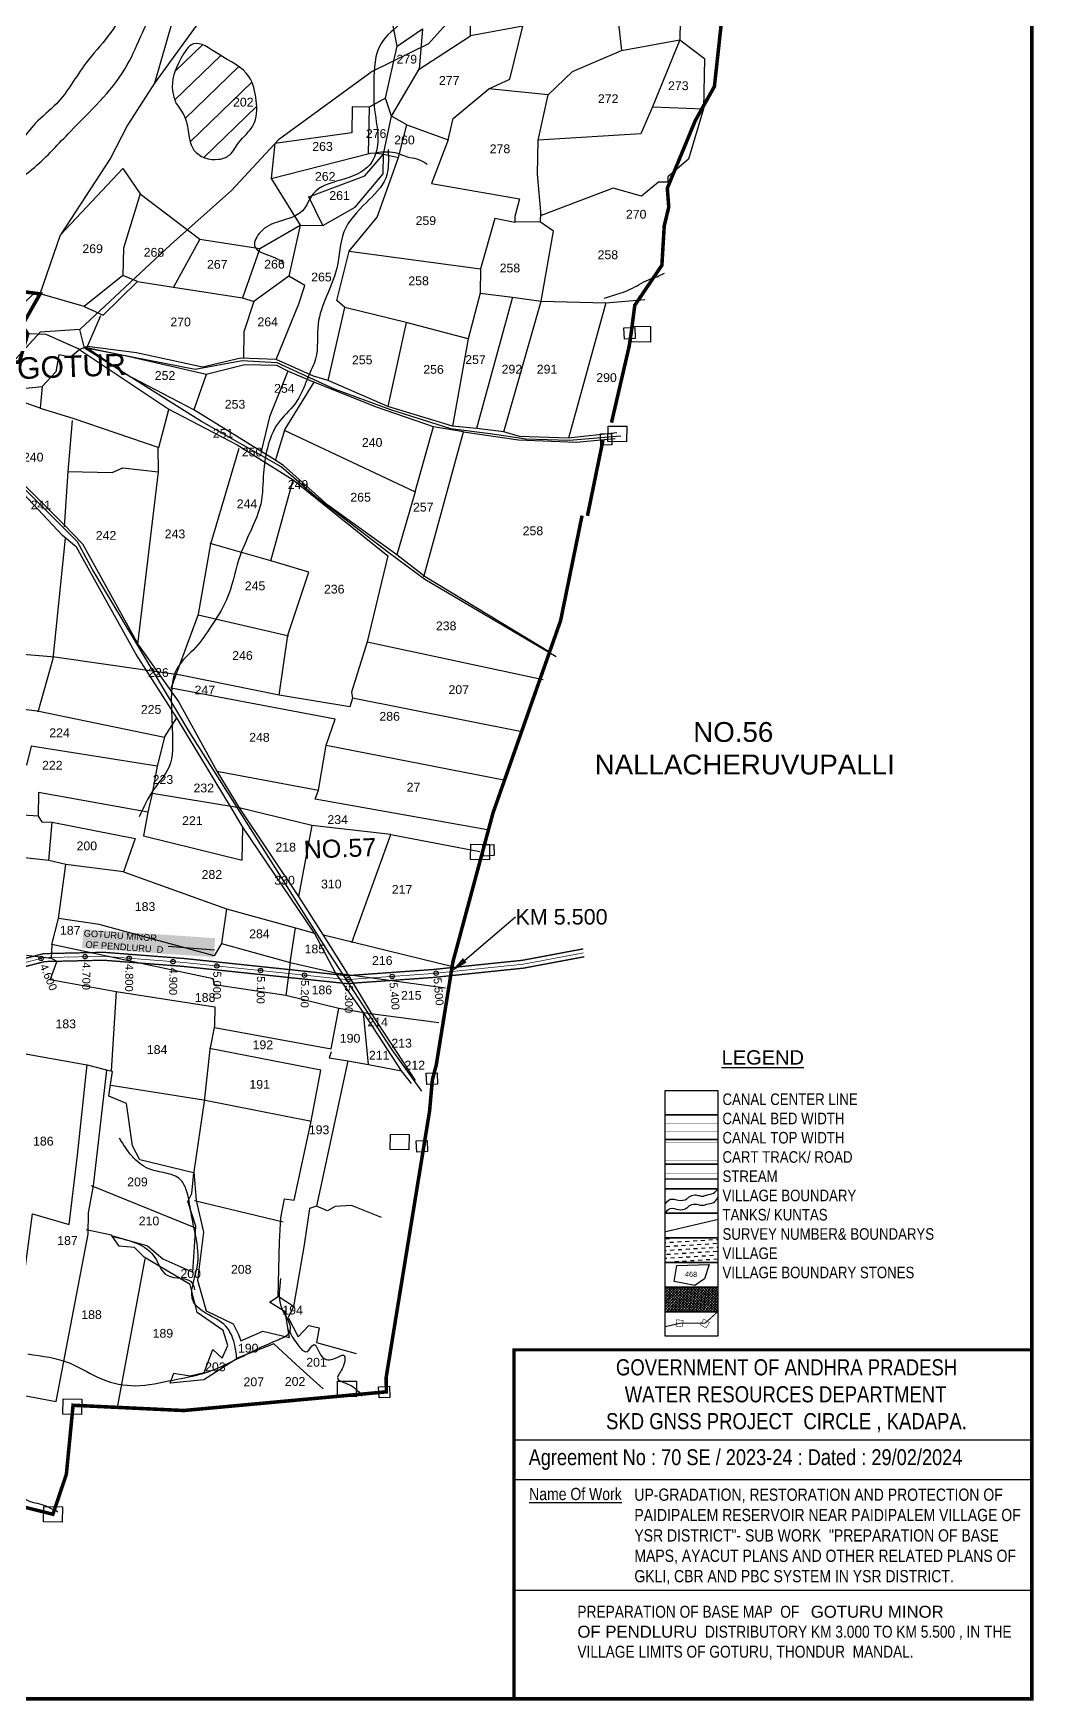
# Model space of a CAD drawing. Header units: inches. Extents: x 209673 to 213985, y 1597149 to 1602838.
# Drawn here: x 211714 to 213985, y 1597149 to 1600934 of the extents above; entities that cross this region are included whole.
import ezdxf
from ezdxf import colors
from ezdxf.entities.mleader import LeaderData, LeaderLine
from ezdxf.enums import TextEntityAlignment as Align
from ezdxf.math import Vec2, Vec3

# ---------------------------------------------------------------- set-up
doc = ezdxf.new("R2010")
doc.units = ezdxf.units.IN
doc.header["$MEASUREMENT"] = 0
doc.header["$PDMODE"] = 32
doc.header["$PDSIZE"] = 10
doc.linetypes.add('ACAD_ISO02W100', pattern=[15, 12, -3])
doc.linetypes.add('HIDDEN2', pattern=[0.1875, 0.125, -0.0625])
for name, color, linetype in [('CANAL1', 7, 'Continuous'), ('CSMark', 72, 'Continuous'), ('DIMENSION', 7, 'Continuous'), ('FRAME 025', 7, 'Continuous'), ('PAPER SIZE', 5, 'Continuous'), ('PLOT NO', 7, 'Continuous'), ('PLOTS', 7, 'Continuous'), ('PLOTS NO', 7, 'Continuous'), ('RE REMARKS', 7, 'Continuous'), ('ROAD', 1, 'Continuous'), ('ROADS', 1, 'Continuous'), ('STREAM', 4, 'Continuous'), ('STRUCTURE', 5, 'Continuous'), ('TABLE', 7, 'Continuous'), ('tank', 4, 'Continuous'), ('TEXT', 1, 'Continuous'), ('TITLEBLOCK', 7, 'Continuous'), ('VILLAGE', 7, 'Continuous'), ('VILLAGE BOUNDRY', 5, 'Continuous'), ('VILLAGE BOUNDRY STONE', 1, 'Continuous'), ('VILLAGE BOUNDRY STONES', 1, 'Continuous'), ('VILLAGE STONES', 240, 'Continuous')]:
    doc.layers.add(name, color=color, linetype=linetype)
doc.styles.add('A', font='arial.ttf')
doc.styles.add('ARIALN', font='ARIALN.TTF')
doc.styles.add('FONT1', font='Arial')
doc.styles.get("Standard").update_dxf_attribs({"font": 'arial.ttf'})
doc.linetypes.add('DOTS', pattern='A,1e-06,-3,["●",Standard,S=3,R=0,X=-1.25,Y=-1.25],-3', length=6.000001)
doc.dimstyles.get("Standard").update_dxf_attribs({"dimtxt": 0.18, "dimasz": 0.18, "dimexe": 0.18, "dimexo": 0.0625, "dimgap": 0.09, "dimtad": 0, "dimtih": 1, "dimtoh": 1, "dimdec": 4, "dimzin": 0, "dimdsep": 46, "dimtxsty": 'Standard', "dimcen": 0.09, "dimadec": 0, "dimazin": 0, "dimtfac": 1, "dimtdec": 4, "dimtofl": 0, "dimtmove": 0, "dimatfit": 3, "dimfxl": 1, "dimtolj": 1, "dimtzin": 0, "dimarcsym": 0})
pattern_1 = [(44.0717, (208667.79, 1597005.54), (-32.3195, 33.38413), [])]

msp = doc.modelspace()

# ---------------------------------------------------------------- hatches: boundary and pattern name
at = {"layer": 'PLOTS NO'}
h = msp.add_hatch(dxfattribs=at)
h.set_pattern_fill('ANSI31', color=256, scale=371.724691, angle=-0.9283)
h.set_pattern_definition(pattern_1)
h.paths.add_polyline_path([(211689.4, 1600211.4), (211701.6, 1600252.1), (211688.7, 1600270.7), (211729.5, 1600342.7), (211635.7, 1600355.2), (211552.3, 1600323.3), (211463.4, 1600290), (211407.2, 1600276.5), (211431.9, 1600238.8), (211445.4, 1600219.1), (211394.5, 1600123.5), (211429.7, 1600138.4), (211469.9, 1600119.2), (211479, 1600108.1), (211535.1, 1600076.8), (211559.1, 1600095.8), (211615.4, 1600132.9), (211662, 1600188.1), (211668, 1600188)])
h.paths.add_polyline_path([(211496, 1600183.6), (211526.7, 1600183.1), (211527, 1600205.9), (211496.3, 1600206.4)], flags=24)
at = {"layer": 'STREAM'}
h = msp.add_hatch(dxfattribs=at)
h.set_pattern_fill('ANSI31', color=256, scale=371.724691, angle=-0.9283)
h.set_pattern_definition(pattern_1)
edge = h.paths.add_edge_path()
edge.add_spline(control_points=[(212037.8, 1600775.6), (212034.6, 1600784.9), (212023.2, 1600818.8), (212041, 1600865.8), (212079, 1600926.9), (212143.4, 1600877.5), (212205.8, 1600851.2), (212222.9, 1600782.3), (212221.7, 1600723.2), (212181.2, 1600692.9), (212164.5, 1600657.4), (212125, 1600641.6), (212067.8, 1600661.5), (212067.7, 1600718.2), (212054.6, 1600754.5), (212042.4, 1600769.8), (212037.8, 1600775.6)], knot_values=[0, 0, 0, 0, 28.997371, 105.156584, 148.707687, 209.204921, 295.878429, 352.271081, 409.324685, 460.464509, 494.800928, 521.791737, 582.007418, 638.888526, 674.948882, 697.084708, 697.084708, 697.084708, 697.084708], degree=3, periodic=0)
h.paths.add_polyline_path([(212161.7, 1600762.1), (212225.1, 1600761), (212225.6, 1600795.2), (212162.3, 1600796.2)], flags=9)
at = {"layer": 'tank'}
h = msp.add_hatch(dxfattribs=at)
h.set_pattern_fill('DASH', color=256, scale=70.890484, angle=3.5405, style=0)
h.set_pattern_definition([(3.5405362, (-238012.316, 608031.282), (8.29716984, 9.391624884), [8.86131044, -8.86131044])])
h.paths.add_polyline_path([(213149, 1598199.7), (213268.1, 1598199.7), (213268.1, 1598143.8), (213149, 1598143.8)])
at = {"layer": 'VILLAGE', "linetype": 'Continuous'}
h = msp.add_hatch(dxfattribs=at)
h.set_pattern_fill('SACNCR', color=256, scale=47.614763, angle=1.5303, style=0)
h.set_pattern_definition([(46.53031993, (-238012.316, 608031.282), (-3.239612633, 3.07102106), []), (46.53031993, (-238009.1607, 608031.3665), (-3.239612633, 3.07102106), [0, -4.463884])])
h.paths.add_polyline_path([(213149, 1598088), (213268.1, 1598088), (213268.1, 1598032.2), (213149, 1598032.2)])

# ---------------------------------------------------------------- linework, layer by layer
at = {"layer": 'CANAL1', "color": 200, "linetype": 'ByBlock', "ltscale": 40, "const_width": 3}
for points in [[(209936.3, 1598264.6), (210181.3, 1598456.5), (210321.4, 1598479), (210915.3, 1598462.1), (211091.3, 1598583.7), (211421.6, 1598761.4), (211483.6, 1598779.7), (211737.8, 1598845), (211874.2, 1598848), (212055.8, 1598834), (212426.2, 1598795), (212622.2, 1598809), (212824.7, 1598829.9), (212962.5, 1598855.8)], [(209947.7, 1598250.6), (210188.7, 1598439.5), (210322.6, 1598461), (210920.7, 1598443.9), (211100.7, 1598568.3), (211428.4, 1598744.6), (211488.4, 1598762.3), (211740.2, 1598827), (211873.8, 1598830), (212054.2, 1598816), (212425.8, 1598777), (212623.8, 1598791), (212827.3, 1598812.1), (212965.2, 1598837.9)]]:
    msp.add_lwpolyline(points, dxfattribs=at)
at = {"layer": 'CANAL1', "color": 1, "linetype": 'HIDDEN2', "ltscale": 4, "const_width": 1.5}
msp.add_lwpolyline([(209942, 1598257.6), (210185, 1598448), (210322, 1598470), (210918, 1598453), (211096, 1598576), (211425, 1598753), (211486, 1598771), (211739, 1598836), (211874, 1598839), (212055, 1598825), (212426, 1598786), (212623, 1598800), (212826, 1598821), (212963.9, 1598846.9)], dxfattribs=at)
msp.add_lwpolyline([(209942, 1598257.6), (210185, 1598448), (210322, 1598470), (210918, 1598453), (211096, 1598576), (211425, 1598753), (211486, 1598771), (211739, 1598836), (211874, 1598839), (212055, 1598825), (212426, 1598786), (212623, 1598800), (212826, 1598821), (212963.9, 1598846.9)], dxfattribs=at)
at = {"layer": 'CANAL1', "color": 1, "linetype": 'HIDDEN2', "ltscale": 100, "const_width": 0.583, "elevation": -0.8}
msp.add_lwpolyline([(213149, 1598506.6), (213268.1, 1598506.6)], dxfattribs=at)
at = {"layer": 'CANAL1', "color": 5, "ltscale": 100, "const_width": 0.583, "elevation": -0.8}
for points in [[(213268.1, 1598459.6), (213149, 1598459.6)], [(213268.1, 1598442.1), (213149, 1598442.1)]]:
    msp.add_lwpolyline(points, dxfattribs=at)
at = {"layer": 'CANAL1', "color": 1, "ltscale": 100, "const_width": 0.583, "elevation": -0.8}
for points in [[(213268.1, 1598415.4), (213149, 1598415.4)], [(213268.1, 1598374.6), (213149, 1598374.6)]]:
    msp.add_lwpolyline(points, dxfattribs=at)
at = {"layer": 'CSMark', "color": 3, "linetype": 'Continuous'}
for p in [(211731.9, 1598834.2), (211831.6, 1598838.1), (211931.5, 1598834.6), (212031.2, 1598826.8), (212130.7, 1598817), (212230.1, 1598806.6), (212329.6, 1598796.1), (212429, 1598786.2), (212528.8, 1598793.3), (212628.5, 1598800.6)]:
    msp.add_point(p, dxfattribs=at)
at = {"layer": 'FRAME 025', "lineweight": -3}
for points in [[(212805.5, 1597741.6), (213981.2, 1597741.6)], [(212805, 1597650.9), (213980.7, 1597650.9)], [(212802.4, 1597400.3), (213978.1, 1597400.3)]]:
    msp.add_lwpolyline(points, dxfattribs=at)
at = {"layer": 'PAPER SIZE', "color": 5}
for points, const_width in [([(209677.3, 1602633), (213981.2, 1602633), (213981.2, 1597153.1), (209677.3, 1597153.1)], 8), ([(213981.2, 1597153.1), (212805.5, 1597153.1), (212805.5, 1597945.8), (213981.2, 1597945.8)], 7)]:
    msp.add_lwpolyline(points, close=True, dxfattribs=dict(at, const_width=const_width))
at = {"layer": 'PLOT NO', "elevation": -0.8}
for points in [[(213149, 1598534.5), (213268.1, 1598534.5), (213268.1, 1598478.7), (213149, 1598478.7)], [(213149, 1598478.7), (213268.1, 1598478.7), (213268.1, 1598422.9), (213149, 1598422.9)], [(213149, 1598422.9), (213268.1, 1598422.9), (213268.1, 1598367.1), (213149, 1598367.1)], [(213149, 1598367.1), (213268.1, 1598367.1), (213268.1, 1598311.3), (213149, 1598311.3)], [(213149, 1598311.3), (213268.1, 1598311.3), (213268.1, 1598255.5), (213149, 1598255.5)], [(213149, 1598255.5), (213268.1, 1598255.5), (213268.1, 1598199.7), (213149, 1598199.7)], [(213149, 1598199.7), (213268.1, 1598199.7), (213268.1, 1598143.8), (213149, 1598143.8)], [(213149, 1598143.8), (213268.1, 1598143.8), (213268.1, 1598088), (213149, 1598088)], [(213149, 1598088), (213268.1, 1598088), (213268.1, 1598032.2), (213149, 1598032.2)], [(213149, 1598032.2), (213268.1, 1598032.2), (213268.1, 1597976.4), (213149, 1597976.4)]]:
    msp.add_lwpolyline(points, close=True, dxfattribs=at)
msp.add_lwpolyline([(213169, 1598100.5), (213175.1, 1598137.3), (213248.6, 1598138.9), (213238, 1598106.7), (213215.8, 1598091.9), (213169, 1598100.5)], dxfattribs=at)
at = {"layer": 'PLOT NO', "color": 4}
for points in [[(213149, 1598276.7, -0.8), (213160, 1598287.3, -0.8), (213179.1, 1598285, -0.8), (213197.8, 1598288.6, -0.8), (213203.3, 1598293, -0.8), (213215.9, 1598297.3, -0.8), (213225.8, 1598295.7, -0.8), (213235.6, 1598294.7, -0.8), (213243, 1598297, -0.8), (213258.4, 1598301.2, -0.8), (213268.1, 1598311.3, -0.8)], [(213149, 1598255.8, -0.8), (213160, 1598266.4, -0.8), (213179.1, 1598264.1, -0.8), (213197.8, 1598267.7, -0.8), (213203.3, 1598272.1, -0.8), (213215.9, 1598276.4, -0.8), (213225.8, 1598274.8, -0.8), (213235.6, 1598273.8, -0.8), (213243, 1598276.1, -0.8), (213258.4, 1598280.3, -0.8), (213268.1, 1598290.4, -0.8)]]:
    msp.add_spline(points, degree=3, dxfattribs=at)
at = {"layer": 'PLOTS', "color": 30, "true_color": 0xf8991e, "const_width": 8}
msp.add_lwpolyline([(211369.6, 1600144.6), (211376, 1600164.4), (211347.9, 1600175.1), (211364.4, 1600247), (211297, 1600261.9), (211325, 1600335.5), (211366.6, 1600321.6), (211552.3, 1600323.3), (211635.7, 1600355.2), (211729.5, 1600342.7), (211688.7, 1600270.7), (211701.6, 1600252.1), (211682.4, 1600187.8), (211662, 1600188.1), (211615.4, 1600132.9), (211534.5, 1600076.9), (211517.9, 1600086.6), (211479.4, 1600108.1), (211470.1, 1600119.2), (211429.7, 1600138.5), (211394.4, 1600123.2), (211369.6, 1600144.6)], dxfattribs=at)
at = {"layer": 'PLOTS NO'}
for points in [[(212231.8, 1601752.6), (212207.3, 1601610.9), (212178, 1601519.9), (212146.5, 1601469), (212126.3, 1601345.6), (212114.7, 1601254.6), (212069.4, 1601100.3), (211989.2, 1600821), (211927.6, 1600725.7), (211889.2, 1600650.6), (211775.8, 1600477)], [(212383.7, 1600145.8), (212421.6, 1600312), (212403, 1600327.9), (212431.3, 1600439.8), (212494.7, 1600517.2), (212543.5, 1600652.4), (212562.3, 1600726.6), (212527, 1600746.4), (212590.3, 1600852.9), (212706.5, 1600928.8), (212707.3, 1600976.6), (212814.3, 1601073.5), (212743.7, 1601110.9), (212744.9, 1601189.5), (212747.5, 1601349.6)], [(212814.3, 1601073.5), (213147.5, 1601121.6), (213184.9, 1601092.8), (213182, 1600919.4), (213237.8, 1600877.3), (213235.9, 1600762.5), (213201.5, 1600648.9), (213154.8, 1600608.1), (213154.6, 1600596.2), (213133.8, 1600596.6), (213094.8, 1600564.6), (213030.5, 1600582.7), (212866.9, 1600520.5), (212858.7, 1600614.8), (212860, 1600691.4), (212883.2, 1600794.8), (212938.2, 1600847.3), (213049.5, 1600895.2), (213182, 1600919.4), (213120.1, 1600767.3), (213235.9, 1600762.5)], [(213147.5, 1601121.6), (213034.4, 1601033.2), (213049.5, 1600895.2)], [(212435, 1600983.2), (212282.4, 1601010.7), (212166.3, 1601065.3), (211989.2, 1600821)], [(212513.8, 1600787.4), (212540.3, 1600905.3), (212521.3, 1601001.1)], [(212540.3, 1600905.3), (212597.7, 1600944.3), (212590.3, 1600852.9)], [(212883.2, 1600794.8), (212748.4, 1600808.1), (212796.2, 1600830.3), (212825.6, 1600950.7), (212706.5, 1600928.8)], [(211956.7, 1600569.7), (212092.5, 1600466.8), (212228.5, 1600445.4), (212320.2, 1600498.9), (212371.6, 1600498.1), (212445.2, 1600539.9), (212508.6, 1600615.4), (212509.4, 1600659.6), (212527, 1600746.4), (212513.8, 1600787.4), (212476.4, 1600766.5), (212438.2, 1600767.1), (212437.2, 1600708.6), (212262.2, 1600683.9), (212253.8, 1600605), (212320.2, 1600498.9)], [(212562.3, 1600726.6), (212656, 1600692.5), (212667.2, 1600741.2), (212748.4, 1600808.1)], [(212476.4, 1600766.5), (212474.7, 1600661)], [(213120.1, 1600767.3), (213093.1, 1600706.2), (212860, 1600691.4)], [(212656, 1600692.5), (212618.1, 1600593.6), (212817.8, 1600558.5), (212807.5, 1600518.6), (212807.3, 1600504.5), (212762.2, 1600514.1), (212729.2, 1600399.8), (212728.3, 1600344.5), (212802.3, 1600335.2), (212867.4, 1600325.9), (212895.2, 1600484.9), (212865.9, 1600505.7), (212866.2, 1600527.8)], [(211729.5, 1600342.7), (211775.8, 1600477), (211917.2, 1600627.2), (211956.7, 1600569.7), (211918.7, 1600446.3), (211917.7, 1600384.6), (211829.2, 1600314.1), (211729.5, 1600342.7)], [(212253.8, 1600605), (212479.6, 1600662.3)], [(212371.6, 1600498.1), (212339.4, 1600563.4), (212466.5, 1600610.5), (212509.4, 1600659.6), (212479.6, 1600662.3)], [(212509.4, 1600659.6), (212543.5, 1600652.4)], [(212320.2, 1600498.9), (212294.3, 1600383.2)], [(212865.9, 1600505.7), (212807.3, 1600506.6)], [(212092.5, 1600466.8), (212032.5, 1600357.8)], [(212228.5, 1600445.4), (212189.3, 1600334)], [(212431.3, 1600439.8), (212729.2, 1600399.8)], [(211829.2, 1600314.1), (211872.9, 1600294.4), (211950.5, 1600370.9), (211917.7, 1600384.6)], [(211950.5, 1600370.9), (212032.5, 1600357.8), (212189.3, 1600334), (212214.9, 1600325.5), (212192.4, 1600256.4), (212191.4, 1600196.3)], [(212265.6, 1600193.8), (212316.8, 1600320.4), (212330.7, 1600362.1), (212294.3, 1600383.2), (212214.9, 1600325.5)], [(213039.2, 1600027.4), (212928.9, 1600015.1), (212817.6, 1600019.3), (212782.6, 1600029.2), (212720.6, 1600037.3), (212665.6, 1600042.8), (212621.3, 1600056.4), (212518.7, 1600087.4), (212383.7, 1600145.8), (212350.2, 1600155.7), (212265.6, 1600193.8), (212184.9, 1600196.5), (212098.6, 1600176.7), (211948.4, 1600209.2), (211836.3, 1600223.5), (211820, 1600216.5), (211743.5, 1600250.7), (211701.6, 1600252.1), (211688.7, 1600270.7), (211729.5, 1600342.7), (211635.7, 1600355.2), (211552.3, 1600323.3)], [(212728.3, 1600344.5), (212701.6, 1600241), (212665.6, 1600042.8)], [(212802.3, 1600335.2), (212740.2, 1600109.2), (212720.6, 1600037.3)], [(212782.6, 1600029.2), (212867.4, 1600325.9)], [(212867.4, 1600325.9), (213013.7, 1600322.4), (213102.1, 1600330.2)], [(212887.4, 1599528.9), (212603.4, 1599700.7), (212539.8, 1599750.2), (212382.6, 1599863.2), (212281.9, 1599953.4), (212258.6, 1599968.1), (212078.5, 1600079.5), (211921.7, 1600161.5), (211835.6, 1600220.3), (211867.1, 1600294)], [(212701.6, 1600241), (212560.9, 1600277.5), (212421.6, 1600312)], [(213013.7, 1600322.4), (212928.9, 1600015.1)], [(212560.9, 1600277.5), (212518.7, 1600087.4)], [(211819.7, 1600216.1), (211798.7, 1600199.3), (211771.8, 1600204.5), (211765, 1600165.8), (211734.1, 1600132.6), (211729.5, 1600083.4), (211804, 1600060.4), (211998.8, 1599993.9), (212021.5, 1600079.9), (211819.6, 1600215.1)], [(212691.1, 1600029.6), (212622.6, 1600041), (212493.1, 1600085.2), (212346.9, 1600144.1), (212291.8, 1600167.4), (212267, 1600180.3), (212194.2, 1600181.5), (212106.2, 1600159.8), (211932.7, 1600200.1), (211835.6, 1600220.3)], [(212106.2, 1600159.8), (212078.5, 1600079.5)], [(212291.8, 1600167.4), (212250, 1600063.8), (212231.2, 1599984.8)], [(212351, 1600142.1), (212284.8, 1600035.9), (212263.5, 1599964.1)], [(211622.8, 1600121.1), (211734.1, 1600132.6)], [(211729.5, 1600083.4), (211673.6, 1600103.2), (211662.1, 1599940.3)], [(212020, 1600081.5), (212177.2, 1600000.1), (212304.2, 1599920.7), (212519.1, 1599748.1), (212472.3, 1599552.8), (212436.3, 1599438.8), (212439.1, 1599425.1), (212432.8, 1599405.5), (212272.3, 1599431.6), (212048.1, 1599476.9), (211978.5, 1599487.2), (211762.8, 1599518), (211627.9, 1599529.2)], [(211566.5, 1600028.9), (211662.1, 1599940.3), (211784, 1599818.3), (211825.6, 1599775.2), (211952.6, 1599545.3), (212044.6, 1599416.1), (212130.8, 1599259.3), (212181.4, 1599176), (212315.8, 1598975), (212372.5, 1598886.9), (212426.2, 1598801.1), (212482, 1598708.5), (212581.2, 1598557.2)], [(211802.5, 1600055.4), (211792.8, 1599939.3), (211784.3, 1599814.1)], [(212283.6, 1600033.1), (212580.7, 1599893.7), (212623, 1600041.6)], [(212600.5, 1599700.7), (212691.1, 1600029.6), (212815.3, 1600011.3), (212946.5, 1600006.2), (213035, 1600014.6)], [(211996.9, 1599995.5), (211997.3, 1599938.6), (211950.8, 1599547.4)], [(212745.6, 1599125.9), (212353.7, 1599195.6), (212361.8, 1599216.1), (212378.9, 1599317.9), (212399.3, 1599377), (212026.8, 1599447.7), (212089, 1599615.9), (212117.5, 1599775.2), (212181.8, 1599992.5)], [(211792.8, 1599939.3), (211893.3, 1599937.6), (211917.1, 1599947.9), (211997.3, 1599938.6)], [(211530.6, 1599420.7), (211722.8, 1599396.2), (212011.9, 1599336.4), (212040.2, 1599380.2), (211946.8, 1599525.6), (211812.2, 1599768), (211780.5, 1599794.5), (211657.8, 1599924.9)], [(212253.7, 1599737), (212304.2, 1599920.7)], [(212580.7, 1599893.7), (212539.8, 1599750.2)], [(211786.5, 1599788.2), (211758.8, 1599514.3), (211724.5, 1599393.4)], [(212272.2, 1599432.1), (212291.9, 1599567.8), (212339.4, 1599710.9), (212253.7, 1599737), (212115.8, 1599775.9)], [(212088.5, 1599614.5), (212294.3, 1599566.6)], [(212472.3, 1599552.8), (212871.4, 1599467.5)], [(212822.9, 1599348.8), (212439.1, 1599425.1)], [(212572.7, 1598550.4), (212550.2, 1598579.1), (212463.7, 1598711.1), (212400.2, 1598801.5), (212352.7, 1598891.7), (212189.8, 1599132.4), (212163.7, 1599175), (212040.2, 1599380.2)], [(211995.2, 1599270.2), (211709, 1599316.3), (211699, 1599272.5), (211499.4, 1599291.2)], [(212011.9, 1599336.4), (211995.2, 1599270.2), (211983.9, 1599208.4), (211974.4, 1599166.4), (211964, 1599112.5), (212188.3, 1599057.1), (212189.8, 1599132.4)], [(212378.9, 1599317.9), (212786.5, 1599238.8)], [(212130.8, 1599259.3), (212361.8, 1599216.1)], [(211974.4, 1599166.4), (211726, 1599211), (211725.2, 1599156.9), (211502.5, 1599171.6)], [(212525.5, 1599115.7), (212346.7, 1599136.1), (212181.4, 1599176), (211983.9, 1599208.4)], [(211725.2, 1599156.9), (211733.7, 1599144), (211756.8, 1599143.7), (211945.6, 1599106.4), (211918.9, 1599030.5), (211787.9, 1599047.3)], [(211749, 1599056.6), (211756.8, 1599143.7)], [(212346.7, 1599136.1), (212315.8, 1598975)], [(212437.1, 1598870.6), (212525.5, 1599115.7), (212727.8, 1599076.6)], [(211756.3, 1598865.6), (211771.6, 1598925), (211787.9, 1599047.3), (211749, 1599056.6), (211506.5, 1599083.2)], [(211918.9, 1599030.5), (212152.6, 1598946.8), (212309.5, 1598903.6), (212352.7, 1598891.7)], [(212152.6, 1598946.8), (212141, 1598868.2), (212124.7, 1598839.8), (211864, 1598910.9), (211771.6, 1598925)], [(212141, 1598868.2), (212297.1, 1598825.1), (212309.5, 1598903.6)], [(212666.2, 1598814.8), (212372.9, 1598886.7)], [(212125.3, 1598677.2), (212390.3, 1598629.2), (212407.7, 1598720.4), (212287.2, 1598750.2), (212125.2, 1598774.3), (212122.3, 1598787.8), (211756.3, 1598865.6), (211755, 1598834.8)], [(211698.9, 1598841.7), (211755, 1598834.8), (211767.3, 1598827.6), (211752.2, 1598786.6), (211902, 1598759.3), (212126, 1598723.9), (212125.3, 1598681.1), (212114.5, 1598627.6), (212102.2, 1598509.7), (212078.7, 1598349.3), (212083.6, 1598284.6), (212100.3, 1598212.8), (212087.1, 1598103.4), (212106.4, 1598034.4), (212168.1, 1598004.6), (212180.1, 1597980.5), (212184.9, 1597966.1), (212235, 1597988.1), (212295.4, 1597973.2), (212285.9, 1598031.5), (212250.4, 1598053.5), (212270.1, 1598066.6), (212273.1, 1598190.8), (212276.4, 1598245.4), (212284.6, 1598288.1), (212306.4, 1598285.2), (212344.3, 1598460.9), (212367.2, 1598580.3), (212114.1, 1598629.7)], [(212297.1, 1598825.1), (212287.2, 1598750.2)], [(212297.1, 1598825.1), (212400.2, 1598801.5), (212650.2, 1598767)], [(211891.6, 1598578.9), (211902.6, 1598759.4)], [(212481.6, 1598707.7), (212407.7, 1598720.4)], [(212475, 1598593.4), (212463.9, 1598710.7)], [(212480, 1598709.3), (212634.8, 1598688.9)], [(211352.6, 1598069.6), (211325.5, 1597935.6), (211417.7, 1597885.2), (211645.2, 1597851.3), (211766, 1597828), (211838.7, 1598207.8), (211839.5, 1598256.9), (211850.8, 1598317.6), (211880.8, 1598580.1), (211840.2, 1598591.2), (211700.8, 1598616.3), (211663.7, 1598628.8), (211649.3, 1598629.1), (211600.3, 1598640.3), (211500.2, 1598652.9)], [(212390.2, 1598621.8), (212385.8, 1598608.4), (212428.3, 1598601.4), (212475, 1598593.4), (212550.2, 1598579.1)], [(211617.9, 1597604.5), (211632.6, 1597712.9), (211635.9, 1597851.6), (211657.3, 1597940.4), (211689.8, 1598084.2), (211711.9, 1598254.2), (211795.4, 1598230.3), (211814.1, 1598387.2), (211836.6, 1598593)], [(212428.3, 1598601.4), (212357.2, 1598271.7), (212340.8, 1598266.2), (212328.8, 1598183.7), (212304.9, 1598044.2), (212270.1, 1598066.6)], [(212077.8, 1598347.1), (211955.8, 1598376.9), (211939.2, 1598408.8), (211925.8, 1598504.7), (211885.9, 1598521.2), (211889.5, 1598547.9), (211893.7, 1598577.2), (211878.8, 1598580.1)], [(211890, 1598546.3), (212100.8, 1598512.9), (212345.9, 1598464.5)], [(211845.8, 1598318.6), (212082.4, 1598222.8)], [(211892, 1598205), (211973.5, 1598181.8), (212007.8, 1598152.3), (212076.4, 1598121.8), (212083.4, 1598226), (212065, 1598282.1), (212073.9, 1598300.7), (212078.4, 1598347.1)], [(212080.4, 1598284.6), (212281.6, 1598236.2)], [(212504.8, 1598246.1), (212436.2, 1598273), (212399.1, 1598271.1), (212382.3, 1598261.3), (212356.9, 1598271.4)], [(212372.5, 1597856.9), (212319.7, 1597904.2), (212260.2, 1597959.2), (212181, 1597928.4), (212101, 1597877.8), (212024.9, 1597870), (212033.3, 1597892.3), (212070.6, 1597886.9), (212101.8, 1597894.4), (212121.9, 1597946.5), (212143, 1597926.4), (212155.8, 1597955.6), (212145.1, 1597989.4), (212086.3, 1598030.5), (212070, 1598094.1), (211966.1, 1598156.2), (211944, 1598178), (211908.8, 1598180.7), (211892, 1598205.5), (211834.4, 1598217.7)], [(211905.5, 1597814.4), (211968.2, 1598152.4)], [(212304.9, 1598044.2), (212292.4, 1598018.9), (212315.1, 1597974.8), (212339.6, 1598001.1), (212363.3, 1597995.3), (212357.3, 1597961.9), (212447.1, 1597937.5)]]:
    msp.add_lwpolyline(points, dxfattribs=at)
at = {"layer": 'ROAD'}
for points in [[(213234.2, 1601709.5), (213051.8, 1601597.5), (212933.3, 1601505.2), (212821.6, 1601417.8), (212779.4, 1601359.3), (212778.9, 1601212.1), (212788.2, 1601119.2), (212698.6, 1601007.3), (212611.3, 1600910.3), (212483.2, 1600847.3), (212270.6, 1600692.8), (212164.3, 1600577.3), (212025.2, 1600454.1), (211819.8, 1600262.1), (211730, 1600255.6), (211651.7, 1600170.2), (211552.5, 1600066.5)], [(212900.9, 1599518.7), (212603.3, 1599694.7), (212521.6, 1599754.6), (212357.3, 1599880.5), (212277.2, 1599949.8), (212095.6, 1600052.8), (211830.6, 1600219.5), (211819.8, 1600262.1)], [(211830.3, 1600220.9), (212081.8, 1600172.2), (212188.6, 1600191.2), (212267.1, 1600187.2), (212397.1, 1600127.3), (212524.7, 1600079.9), (212661.3, 1600037.3), (212751.4, 1600026.1), (212832.5, 1600013.5), (212930.9, 1600010.3), (213047.6, 1600020.5)], [(212596.3, 1598532.6), (212528.7, 1598626.7), (212386, 1598846), (212272.1, 1599026.1), (212067.9, 1599348.9), (211848.8, 1599716.8), (211814.6, 1599780.2), (211674.8, 1599920.1), (211547.8, 1600026.1), (211551.7, 1600067.2)]]:
    msp.add_lwpolyline(points, dxfattribs=at)
at = {"layer": 'ROADS', "ltscale": 0.15, "const_width": 1.17, "elevation": -0.8}
msp.add_lwpolyline([(213149, 1598345), (213268.1, 1598345)], dxfattribs=at)
at = {"layer": 'ROADS', "linetype": 'DOTS', "ltscale": 0.5, "elevation": -0.8}
msp.add_lwpolyline([(213149, 1598333.4), (213268.1, 1598333.4)], dxfattribs=at)
at = {"layer": 'STREAM'}
for points, knots in [([(213281.5, 1601286.8), (213278, 1601286.3), (213252.6, 1601282.5), (213208.5, 1601274.9), (213145, 1601272.8), (213075.4, 1601275), (213005.1, 1601275.2), (212930.8, 1601270.7), (212862.6, 1601278), (212790, 1601293.3), (212716.6, 1601298.6), (212633.6, 1601293.2), (212544.8, 1601302.2), (212459.1, 1601283.1), (212349.9, 1601278.6), (212230.7, 1601243.7), (212080.7, 1601144.6), (211949.2, 1601238.1), (211835.5, 1601235.4), (211769, 1601261.7), (211683.3, 1601305.1), (211591.2, 1601339.2), (211444.7, 1601380.4), (211323.5, 1601381.2), (211170.4, 1601386.9), (211062.1, 1601368), (210941.6, 1601339.3), (210854.7, 1601317.2), (210756.9, 1601307.3), (210714.5, 1601168.4), (210700, 1601033.1), (210641, 1600894), (210608.4, 1600798), (210580.8, 1600716), (210576.8, 1600633.8), (210542.4, 1600587.3), (210518.8, 1600565.7), (210514.6, 1600562.1)], [7.738135, 7.738135, 7.738135, 7.738135, 9.16371, 18.097951, 25.775833, 34.716971, 46.215068, 54.11881, 64.716797, 73.765756, 84.05816, 94.282535, 107.287829, 119.735699, 129.429991, 151.207694, 170.097962, 195.493993, 206.586156, 215.508742, 223.926421, 245.413403, 254.988513, 285.177292, 293.770077, 316.794131, 329.241773, 343.43688, 354.305709, 364.536392, 396.17179, 411.766073, 424.709891, 437.209966, 446.559922, 457.192137, 459.394494, 459.394494, 459.394494, 459.394494]), ([(210469.1, 1600009.8), (210485.7, 1600018.8), (210521.4, 1600038), (210580.9, 1600041.3), (210642, 1600031.9), (210715.9, 1600047.8), (210796.9, 1600066.3), (210880.8, 1600050.2), (210952.4, 1600074), (211020.8, 1600088.2), (211071.7, 1600123.9), (211111.2, 1600183.8), (211169.3, 1600247.4), (211255.4, 1600274.8), (211312.1, 1600330.2), (211374.4, 1600364.2), (211392.1, 1600442.4), (211461.7, 1600477.8), (211521.8, 1600540.7), (211623.8, 1600564.6), (211719.4, 1600624.8), (211813.2, 1600730.8), (211931.5, 1600837.4), (211980.6, 1601005.7), (212102.3, 1601114.1), (212233.2, 1601143.3), (212345.3, 1601227.2), (212508.7, 1601240.5), (212687.2, 1601226.3), (212853, 1601233.8), (213000, 1601186.2), (213119.8, 1601220.5), (213217, 1601214.8), (213262.5, 1601213.1), (213281.9, 1601212.5)], [0, 0, 0, 0, 7.550841, 16.191315, 23.393759, 32.395415, 46.336222, 56.616264, 65.908728, 76.260338, 84.69969, 90.056556, 105.189451, 118.324199, 125.23744, 137.120072, 145.152484, 155.071321, 166.766767, 179.77904, 196.02938, 211.551113, 236.967726, 258.588431, 280.262968, 298.837355, 311.764787, 335.621144, 362.05389, 384.888597, 401.923971, 422.787003, 433.299347, 441.133547, 441.133547, 441.133547, 441.133547]), ([(210504.1, 1600448.7), (210511, 1600454.7), (210549.1, 1600488.9), (210605.1, 1600563.8), (210655.7, 1600664.7), (210678.9, 1600758.3), (210709.4, 1600840), (210774.5, 1600892.3), (210853.3, 1600918.2), (210938.5, 1600876.4), (211035.5, 1600902.2), (211122.4, 1600931.9), (211190.5, 1600968.1), (211268.4, 1600956.8), (211353.2, 1600971.2), (211418, 1601036.1), (211511.9, 1601068.8), (211594.8, 1601126.4), (211663.8, 1601169.8), (211733.1, 1601222.4), (211820.9, 1601170.7), (211901.7, 1601135.1), (211952, 1601136), (211995.3, 1601116.8), (211910, 1601073.2), (211935.3, 1600968.9), (211832.8, 1600880.4), (211782.5, 1600781.8), (211707.7, 1600725.9), (211658.1, 1600637.7), (211543.1, 1600630.4), (211502.3, 1600541.7), (211420.1, 1600500.2), (211346.8, 1600445.3), (211291.1, 1600368.7), (211226.8, 1600318.9), (211158.6, 1600288.2), (211099.3, 1600255.9), (211046.7, 1600220.6), (211032.6, 1600170.6), (211007.6, 1600122.3), (210947.4, 1600120.7), (210868.7, 1600120.5), (210784.1, 1600126), (210693.6, 1600119.3), (210637.9, 1600077.4), (210582.3, 1600087.6), (210531.4, 1600108), (210497.8, 1600086.7), (210478.2, 1600074.2)], [36.355945, 36.355945, 36.355945, 36.355945, 63.856361, 190.065304, 313.669502, 399.264826, 480.408083, 568.890904, 641.666607, 714.64927, 837.60992, 924.883059, 995.724848, 1059.894886, 1156.013621, 1240.977237, 1326.278378, 1450.65089, 1540.353152, 1575.462152, 1700.378876, 1790.316931, 1842.923384, 1856.494009, 1911.876026, 2002.163708, 2155.191279, 2268.907198, 2334.748347, 2431.219194, 2555.162459, 2626.031185, 2702.150935, 2824.678928, 2898.251929, 2984.173482, 3065.209545, 3121.373945, 3189.278358, 3244.259775, 3274.717555, 3343.999805, 3398.873392, 3519.433836, 3595.460809, 3666.815662, 3712.311099, 3758.599073, 3823.322192, 3823.322192, 3823.322192, 3823.322192])]:
    msp.add_open_spline(points, degree=3, knots=knots, dxfattribs=at)
for points in [[(212884.7, 1601217.3), (212833.1, 1601168.2), (212766.2, 1601103.6), (212722.5, 1601052.6), (212626.3, 1601018.2), (212552.6, 1600959.8), (212503.5, 1600911.1), (212487.2, 1600823.8), (212488.8, 1600760.6), (212496.4, 1600687.8), (212478.7, 1600636.8), (212411.5, 1600601.1), (212349.6, 1600569.7), (212325.3, 1600531.5), (212272.3, 1600507), (212229.9, 1600483.1), (212216.2, 1600452.7), (212270.9, 1600421.1), (212283.1, 1600413)], [(212037.8, 1600775.6), (212030.2, 1600803.5), (212049.3, 1600877.2), (212077.7, 1600910.3), (212133.8, 1600887.5), (212203.5, 1600836), (212220.2, 1600782.1), (212213.3, 1600725.5), (212180.6, 1600686.2), (212160, 1600658.7), (212135.2, 1600648.2), (212078.8, 1600669.2), (212063.8, 1600724), (212050.9, 1600757.7), (212037.8, 1600775.6)], [(212519.6, 1600670.3), (212514.2, 1600605.6), (212470.3, 1600550.2), (212419.3, 1600483.5), (212403, 1600401.4), (212360.6, 1600274.2), (212354.9, 1600195.1), (212338.5, 1600155.1), (212327.5, 1600128.1), (212307.7, 1600092.5), (212270.1, 1600049.3), (212245.5, 1599992.7), (212236.7, 1599936.4), (212230.3, 1599865.6), (212209.2, 1599808.9), (212180.9, 1599740.2), (212152.1, 1599646.4), (212117.9, 1599588.2), (212082, 1599539.8), (212041.8, 1599494.8), (212028, 1599397.8), (212029.8, 1599346.1), (212022.3, 1599269.4), (211987.3, 1599217.4), (211954.7, 1599155.7)], [(212492.3, 1600663.8), (212541.4, 1600662.1), (212563.2, 1600653.9), (212585, 1600649.1), (212608.5, 1600637.3)], [(213010.5, 1600332.7), (213048.8, 1600345.1), (213069.3, 1600353.1), (213110.5, 1600374.7), (213130.1, 1600381.8), (213147, 1600389.9)], [(212176.3, 1597925.8), (212170.7, 1597959.4), (212151, 1597999.4), (212106.5, 1598028.3), (212077.8, 1598054.4), (212086.1, 1598133.6), (212082.8, 1598203.8), (212072.2, 1598256.9), (212060.7, 1598310.9), (212047.8, 1598332.3), (212014.5, 1598346.9), (211976.7, 1598356.4), (211938.4, 1598385.2), (211909.9, 1598426.2)], [(211896.6, 1598202.4), (211990.3, 1598155), (212017.8, 1598114.9), (212075.8, 1598096.3), (212080, 1598082.1)], [(211701.7, 1597936.1), (211797.5, 1597915.1), (211871.1, 1597878.7), (211945.9, 1597864.2), (212031.7, 1597877), (212101.7, 1597892.6), (212177.2, 1597924.9), (212228.8, 1597950.5), (212269.7, 1597968.4), (212297.4, 1597988.2), (212290.8, 1598016.5), (212277.1, 1598044.1), (212276.4, 1598107.6)], [(212291.3, 1597993.6), (212314.5, 1597957.1), (212335.5, 1597941.7), (212350.7, 1597957.3), (212369.7, 1597929.7), (212397.9, 1597925.7), (212418.3, 1597933.3), (212415.1, 1597902.5), (212405.1, 1597880.6), (212432.2, 1597866.1), (212460.9, 1597840)], [(211770.1, 1597577.4), (211733.9, 1597593.6), (211693.6, 1597607.6), (211673.8, 1597623.9), (211645.8, 1597627.5), (211611.9, 1597627.6), (211584.9, 1597636.5)]]:
    msp.add_spline(points, degree=3, dxfattribs=at)
at = {"layer": 'VILLAGE BOUNDRY', "linetype": 'HIDDEN2', "ltscale": 75}
for points in [[(213026.8, 1600050.5, 8, 8, 0), (213066.7, 1600222.9, 8, 8, 0), (213071, 1600250.6, 8, 8, 0), (213079.7, 1600317, 8, 8, 0), (213141.2, 1600407.7, 8, 8, 0), (213146.5, 1600497, 8, 8, 0), (213156.8, 1600539.7, 8, 8, 0), (213153.5, 1600582.5, 8, 8, 0), (213217.1, 1600736.3, 8, 8, 0), (213260.4, 1600813.5, 8, 8, 0), (213282.9, 1601019.5, 8, 8, 0)], [(211619.7, 1597606.9, 8, 8, 0), (211758.6, 1597572.3, 8, 8, 0), (211789.1, 1597662.9, 8, 8, 0), (211804.4, 1597819.7, 8, 8, 0), (212055.7, 1597807.8, 8, 8, 0), (212515.7, 1597850.2, 8, 8, 0), (212515.1, 1597882.5, 8, 8, 0), (212613.7, 1598487.2, 8, 8, 0), (212620.1, 1598558.7, 8, 8, 0), (212629, 1598592.5, 8, 8, 0), (212666.6, 1598825.7, 8, 8, 0), (212757.8, 1599164.5, 8, 8, 0), (212911.2, 1599600.9, 8, 8, 0), (212959.9, 1599839.4, 0, 0, 0)]]:
    msp.add_lwpolyline(points, format="xyseb", dxfattribs=at)
at = {"layer": 'VILLAGE BOUNDRY', "linetype": 'HIDDEN2', "ltscale": 75, "const_width": 8}
msp.add_lwpolyline([(212972.2, 1599838.9), (213007.4, 1600010.6)], dxfattribs=at)
at = {"layer": 'VILLAGE BOUNDRY', "linetype": 'ACAD_ISO02W100', "ltscale": 2, "const_width": 2.33, "elevation": -0.8}
for points in [[(213149, 1598213.6), (213268.1, 1598241.5)], [(213149, 1597998.1), (213182, 1598005.8), (213238.9, 1598005.8), (213268.1, 1598032.2)]]:
    msp.add_lwpolyline(points, dxfattribs=at)
at = {"layer": 'VILLAGE BOUNDRY STONE'}
for points in [[(213073, 1600269.1), (213115.5, 1600268.4), (213115, 1600233.5), (213072.5, 1600234.2)], [(213019, 1600042.8), (213061.5, 1600042.1), (213060.9, 1600007.1), (213018.5, 1600007.8)], [(212707.6, 1599093.8), (212750.1, 1599093.1), (212749.5, 1599058.2), (212707, 1599058.8)], [(212524.8, 1598435), (212567.3, 1598434.3), (212566.7, 1598399.4), (212524.3, 1598400)], [(212405, 1597874.7), (212447.5, 1597874.1), (212446.9, 1597839.1), (212404.4, 1597839.8)], [(211781.8, 1597834.3), (211824.3, 1597833.6), (211823.7, 1597798.7), (211781.2, 1597799.3)], [(211738, 1597589.8), (211780.5, 1597589.1), (211779.9, 1597554.2), (211737.4, 1597554.9)]]:
    msp.add_lwpolyline(points, close=True, dxfattribs=at)
at = {"layer": 'VILLAGE BOUNDRY STONES'}
for points in [[(213055.1, 1600265.4), (213079.8, 1600266.4), (213080.8, 1600241.1), (213056.1, 1600240.1)], [(213001.8, 1600024.8), (213026.5, 1600025.7), (213027.5, 1600000.4), (213002.8, 1599999.5)], [(212735, 1599091.7), (212759.7, 1599092.6), (212760.7, 1599067.4), (212736, 1599066.4)], [(212606.3, 1598573.3), (212631, 1598574.3), (212631.9, 1598549), (212607.2, 1598548)], [(212583.5, 1598419.9), (212608.2, 1598420.9), (212609.2, 1598395.6), (212584.5, 1598394.6)], [(212498.1, 1597861.8), (212522.8, 1597862.8), (212523.8, 1597837.5), (212499.1, 1597836.5)]]:
    msp.add_lwpolyline(points, close=True, dxfattribs=at)
at = {"layer": 'VILLAGE STONES', "const_width": 1.19, "elevation": -0.8}
for points in [[(213228.6, 1598003), (213236.6, 1598015.5), (213249.1, 1598007.4), (213241, 1597995)], [(213174.8, 1598013.9), (213189.6, 1598012.3), (213187.9, 1597997.6), (213173.2, 1597999.2)]]:
    msp.add_lwpolyline(points, close=True, dxfattribs=at)

# ---------------------------------------------------------------- texts
at = {"layer": 'CSMark', "color": 1, "linetype": 'Continuous', "style": 'FONT1'}
for s, rotation, p in [('4.600', 292.5522, (211760.8, 1598762.4)), ('4.700', 269.3611, (211834.2, 1598762.5)), ('4.800', 269.3611, (211931.5, 1598758.6)), ('4.900', 269.3611, (212031.5, 1598750.7)), ('5.000', 269.3611, (212131, 1598741.8)), ('5.100', 269.3611, (212230.2, 1598731)), ('5.200', 269.3611, (212330.1, 1598722.1)), ('5.300', 269.3611, (212430.3, 1598709.9)), ('5.400', 274.8873, (212537, 1598717.3)), ('5.500', 274.8873, (212637, 1598727.4))]:
    msp.add_text(s, height=18, rotation=rotation, dxfattribs=at).set_placement(p, align=Align.MIDDLE_RIGHT)
at = {"layer": 'DIMENSION', "color": 1}
for s, p in [('NO.56', (213212.4, 1599325.7)), ('NALLACHERUVUPALLI', (212988.6, 1599251.8))]:
    msp.add_text(s, height=45, dxfattribs=at).set_placement(p)
at = {"layer": 'PLOT NO'}
msp.add_text('468', height=11.67, rotation=358.6877, dxfattribs=at).set_placement((213207.4, 1598117, -0.8), align=Align.MIDDLE_CENTER)
at = {"layer": 'PLOTS NO'}
for s, p in [('279', (212562.1, 1600875.5)), ('277', (212658.3, 1600827.3)), ('276', (212492.4, 1600706.7)), ('260', (212556.8, 1600692.2)), ('263', (212370.7, 1600677.4)), ('262', (212376.8, 1600609.4)), ('261', (212409.4, 1600566)), ('259', (212605.3, 1600509)), ('269', (211848.8, 1600445.3)), ('268', (211988, 1600437.1)), ('267', (212131.7, 1600409.8)), ('266', (212261.6, 1600410.1)), ('265', (212368.3, 1600381)), ('258', (212588.8, 1600372.4)), ('270', (212048.6, 1600279)), ('264', (212246.3, 1600279.4)), ('255', (212460.8, 1600192.9)), ('256', (212622.8, 1600171.4)), ('257', (212718, 1600193.5)), ('292', (212800.6, 1600171.9)), ('291', (212880.4, 1600171.8)), ('252', (212013.2, 1600157.5)), ('254', (212284.1, 1600128.2)), ('290', (213015.5, 1600152.7)), ('253', (212172.1, 1600092.1)), ('251', (212145, 1600026.2)), ('250', (212210.7, 1599983.7)), ('240', (211713.9, 1599972.2)), ('249', (212315, 1599909.8)), ('241', (211731.3, 1599863.4)), ('244', (212199.3, 1599866.2)), ('242', (211879.3, 1599794.4)), ('243', (212035.8, 1599797.8)), ('245', (212217.6, 1599679.9)), ('246', (212189, 1599521.7)), ('226', (211998.2, 1599483.1)), ('247', (212103.6, 1599443.4)), ('225', (211981.6, 1599399.4)), ('224', (211773.7, 1599346.4)), ('248', (212227.5, 1599336)), ('222', (211757.2, 1599272.6)), ('223', (212008.4, 1599240.3)), ('221', (212075.2, 1599146.9)), ('217', (212551.3, 1598990.9)), ('216', (212506.4, 1598829.4)), ('215', (212572.2, 1598750.3)), ('214', (212495.9, 1598689.7)), ('183', (211787.8, 1598685.5)), ('184', (211995.2, 1598627.2)), ('192', (212235.3, 1598638.1)), ('211', (212499.4, 1598614.4)), ('213', (212550.4, 1598641.8)), ('212', (212580.2, 1598591.9)), ('191', (212228, 1598548.2)), ('193', (212362.9, 1598445.1)), ('186', (211736.8, 1598419.3)), ('209', (211950.6, 1598326.8)), ('210', (211976.8, 1598238.1)), ('187', (211791.7, 1598193.6)), ('200', (212071.4, 1598118.5)), ('208', (212186.1, 1598128.3)), ('188', (211846.3, 1598025.5)), ('194', (212302.9, 1598035.7)), ('189', (212008.3, 1597983.1)), ('190', (212202, 1597949.4)), ('203', (212127.5, 1597907)), ('201', (212357.1, 1597917.3)), ('207', (212214.7, 1597872.9)), ('202', (212308.4, 1597873.7))]:
    msp.add_text(s, height=20, dxfattribs=at).set_placement(p, align=Align.MIDDLE_CENTER)
for s, p in [('273', (213155.2, 1600805.3)), ('202', (212167.5, 1600768)), ('272', (212995.9, 1600775.8)), ('278', (212750.3, 1600662.1)), ('270', (213059.5, 1600513.5)), ('258', (212995.2, 1600421.5)), ('258', (212772.9, 1600391.5)), ('240', (212460.1, 1599995.5)), ('265', (212433.9, 1599871.1)), ('257', (212576, 1599848.6)), ('258', (212825.1, 1599794.9)), ('236', (212374, 1599662.5)), ('238', (212628.1, 1599579.1)), ('207', (212656.7, 1599434.3)), ('286', (212499.8, 1599373.7)), ('232', (212077.8, 1599211)), ('27', (212561.7, 1599212.9)), ('234', (212381.8, 1599139.2)), ('200', (211812.3, 1599079.6)), ('218', (212263.8, 1599076.7)), ('282', (212096.2, 1599014.6)), ('330', (212261.3, 1599001.5)), ('310', (212367.3, 1598993)), ('183', (211944.5, 1598941.8)), ('187', (211774.6, 1598887.9)), ('284', (212204.2, 1598879.9)), ('185', (212330, 1598845.6)), ('186', (212345.9, 1598752.6)), ('188', (212080.9, 1598735.4)), ('190', (212410, 1598642.8))]:
    msp.add_text(s, height=20, dxfattribs=at).set_placement(p)
at = {"layer": 'STRUCTURE', "color": 5, "insert": (211829.2, 1598898.9), "char_height": 15, "width": 296.897, "attachment_point": 1, "rotation": 356.0881, "bg_fill": 1, "box_fill_scale": 1.1, "bg_fill_color": 7, "bg_fill_true_color": 16777215, "bg_fill_transparency": 0}
msp.add_mtext('{\\f@Arial Unicode MS|b0|i0|c0|p34;\\C1;GOTURU MINOR \\P OF PENDLURU  D\\Ftxt|c0; }', dxfattribs=at)
at = {"layer": 'TABLE', "extrusion": (0.000201441, 0.004807, 0.999988), "style": 'A'}
msp.add_text('%%ULEGEND', height=32.54, rotation=359.9999, dxfattribs=at).set_placement((213370.3, 1598590.7, 7727.3), align=Align.MIDDLE)
at = {"layer": 'TEXT'}
for s, height, p in [('GOTUR', 49.07, (211678.1, 1600149)), ('NO.57', 40.89, (212328.6, 1599060.4))]:
    msp.add_text(s, height=height, rotation=2.2125, dxfattribs=at).set_placement(p)
at = {"layer": 'TITLEBLOCK', "extrusion": (0.000201441, 0.004807, 0.999988), "style": 'ARIALN'}
msp.add_text('%%UName Of Work', height=27.729, rotation=359.9999, dxfattribs=at).set_placement((212839.9, 1597585.8, 7719.1))
at = {"layer": 'TITLEBLOCK', "extrusion": (0.000201441, 0.004807, 0.999988), "attachment_point": 1, "text_direction": (1, -1e-06, -0.000201), "style": 'ARIALN'}
for s, insert, char_height, width in [('CANAL CENTER LINE \\PCANAL BED WIDTH {\\H1.52882x; }\\PCANAL TOP WIDTH {\\H1.35255x; }\\PCART TRACK/ ROAD{\\H1.4113x; }\\PSTREAM {\\H1.39172x; }\\PVILLAGE BOUNDARY{\\H1.39825x; }\\PTANKS/ KUNTAS{\\H1.39607x; }\\PSURVEY NUMBER& BOUNDARYS{\\H1.3968x; }\\PVILLAGE{\\H1.39655x; }\\PVILLAGE BOUNDARY STONES{\\H1.39664x; }', (213278.8, 1598527.6, -0.8), 26.216, 549.644), ('\\pi47.97778;GOVERNMENT OF ANDHRA PRADESH  \\P\\pi67.92599;WATER RESOURCES DEPARTMENT      \\P\\pi25.55325;SKD GNSS PROJECT  CIRCLE , KADAPA.', (212988.9, 1597924.2, -5.6), 36.67, 864.868), ('Agreement No : 70 SE / 2023-24 : Dated : 29/02/2024', (212838.7, 1597719.8, -6.6), 36.047, 1163.558), ('UP-GRADATION, RESTORATION AND PROTECTION OF PAIDIPALEM RESERVOIR NEAR PAIDIPALEM VILLAGE OF YSR DISTRICT"- SUB WORK  "PREPARATION OF BASE MAPS, AYACUT PLANS AND OTHER RELATED PLANS OF GKLI, CBR AND PBC SYSTEM IN YSR DISTRICT.', (213078.7, 1597630.6, -5.9), 27.7286, 895.045), ('PREPARATION OF BASE MAP  OF {\\C1;  \\f@Arial Unicode MS|b0|i0|c0|p34;GOTURU MINOR \\POF PENDLURU\\fArial Narrow|b0|i0|c0|p34;  DISTRIBUTORY }KM {\\C0;3.000 TO KM 5.500\\C1; , }IN THE VILLAGE LIMITS OF {\\C5;GOTURU,} {\\C5;THONDUR } MANDAL.', (212949.4, 1597364.6, -14.8), 27.1976, 1114.701)]:
    msp.add_mtext(s, dxfattribs=dict(at, insert=insert, char_height=char_height, width=width))

# ---------------------------------------------------------------- leaders
at = {"layer": 'RE REMARKS', "color": 1}
msp.add_leader([(212125.3, 1598852.9), (212020.5, 1598860.9)], dimstyle='Standard', override={"dimasz": 50}, dxfattribs=at)
at = {"layer": 'VILLAGE STONES', "color": 1}
ml = msp.add_multileader_mtext('Standard', dxfattribs=at)
ml.set_content('KM 5.500', color=1)
ml.set_leader_properties()
ml.build(insert=Vec2(0, 0))
ml.multileader.update_dxf_attribs({"dogleg_length": 0.36, "arrow_head_size": 40})
ctx = ml.context
ctx.base_point, ctx.char_height, ctx.arrow_head_size, ctx.landing_gap_size, ctx.plane_origin = Vec3(212808.6, 1598928.3), 35, 40, 0.09, Vec3(214058.4, 1599105.9)
notes = []
notes.append((ctx, [(0, (1, 1, 0), (212808.6, 1598928.3), (1, 0), 1.396927018504357e-11, [(0, [(212663.1, 1598804.1)], 0, [])])]))
ctx.mtext.insert, ctx.mtext.flow_direction = Vec3(212808.7, 1598946.1), 5
for ctx, leaders in notes:
    for number, flags, end, landing, length, lines in leaders:
        leader = LeaderData()
        leader.index, (leader.has_last_leader_line, leader.has_dogleg_vector, leader.attachment_direction) = number, flags
        leader.last_leader_point, leader.dogleg_vector, leader.dogleg_length = Vec3(end), Vec3(landing), length
        for number, points, colour, breaks in lines:
            line = LeaderLine()
            line.index, line.vertices, line.color, line.breaks = number, Vec3.list(points), colors.encode_raw_color(colour), breaks
            leader.lines.append(line)
        ctx.leaders.append(leader)

doc.saveas('drawing.dxf')
